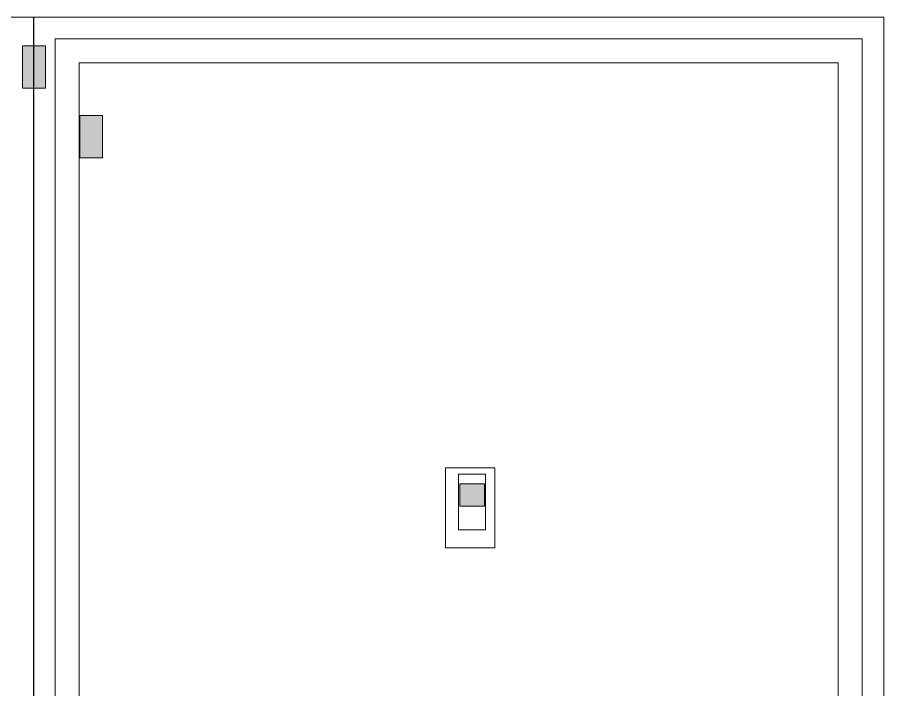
# Model space of a CAD drawing. Header units: inches. Extents: x 18739 to 22272, y 3658 to 7913.
# Drawn here: x 20126.9 to 20378.5, y 4218.5 to 4413.9 of the extents above; entities that cross this region are included whole.
import ezdxf

# ---------------------------------------------------------------- set-up
doc = ezdxf.new("R2010")
doc.units = ezdxf.units.IN
doc.header["$MEASUREMENT"] = 0
doc.layers.add('125-250AT', color=7, linetype='Continuous', lineweight=13)
doc.layers.add('ENCLOSRURE', color=7, linetype='Continuous', lineweight=20)

msp = doc.modelspace()

# ---------------------------------------------------------------- hatches: boundary and pattern name
at = {"layer": 'ENCLOSRURE'}
h = msp.add_hatch(color=0, dxfattribs=at)
h.dxf.hatch_style = 1
h.paths.add_polyline_path([(20135.05543, 4405.63976), (20128.42282, 4405.63976), (20128.42282, 4393.33014), (20135.05543, 4393.33014)])
h = msp.add_hatch(color=0, dxfattribs=at)
h.dxf.hatch_style = 1
h.paths.add_polyline_path([(20151.69457, 4385.36655), (20145.06196, 4385.36655), (20145.06196, 4373.05693), (20151.69457, 4373.05693)])
h = msp.add_hatch(color=6, dxfattribs=at)
h.dxf.hatch_style = 1
h.paths.add_polyline_path([(20262.55965, 4278.34831), (20255.45764, 4278.34831), (20255.45764, 4271.85578), (20262.55965, 4271.85578)])

# ---------------------------------------------------------------- linework, layer by layer
at = {"layer": '125-250AT'}
for points in [[(20251.27871, 4282.93648), (20265.55906, 4282.93648), (20265.55906, 4259.70654), (20251.27871, 4259.70654)], [(20255.03024, 4281.0668), (20262.92715, 4281.0668), (20262.92715, 4264.95303), (20255.03024, 4264.95303)], [(20255.45764, 4278.34831), (20262.55965, 4278.34831), (20262.55965, 4271.85578), (20255.45764, 4271.85578)]]:
    msp.add_lwpolyline(points, close=True, dxfattribs=at)
at = {"layer": 'ENCLOSRURE'}
for points in [[(19884.81135, 4413.88283), (20131.66018, 4413.88283), (20131.66018, 3903.31754), (19884.81135, 3903.31754)], [(20131.66655, 4413.88283), (20378.51539, 4413.88283), (20378.51539, 3903.31754), (20131.66655, 3903.31754)], [(20137.91871, 4407.63068), (20372.26323, 4407.63068), (20372.26323, 3909.38777), (20137.91871, 3909.38777)], [(20144.89383, 4400.65556), (20365.28812, 4400.65556), (20365.28812, 3916.36289), (20144.89383, 3916.36289)]]:
    msp.add_lwpolyline(points, close=True, dxfattribs=at)
at = {"layer": 'ENCLOSRURE', "color": 0}
for points in [[(20128.42282, 4405.63976), (20135.05543, 4405.63976), (20135.05543, 4393.33014), (20128.42282, 4393.33014)], [(20145.06196, 4385.36655), (20151.69457, 4385.36655), (20151.69457, 4373.05693), (20145.06196, 4373.05693)]]:
    msp.add_lwpolyline(points, close=True, dxfattribs=at)

doc.saveas('drawing.dxf')
